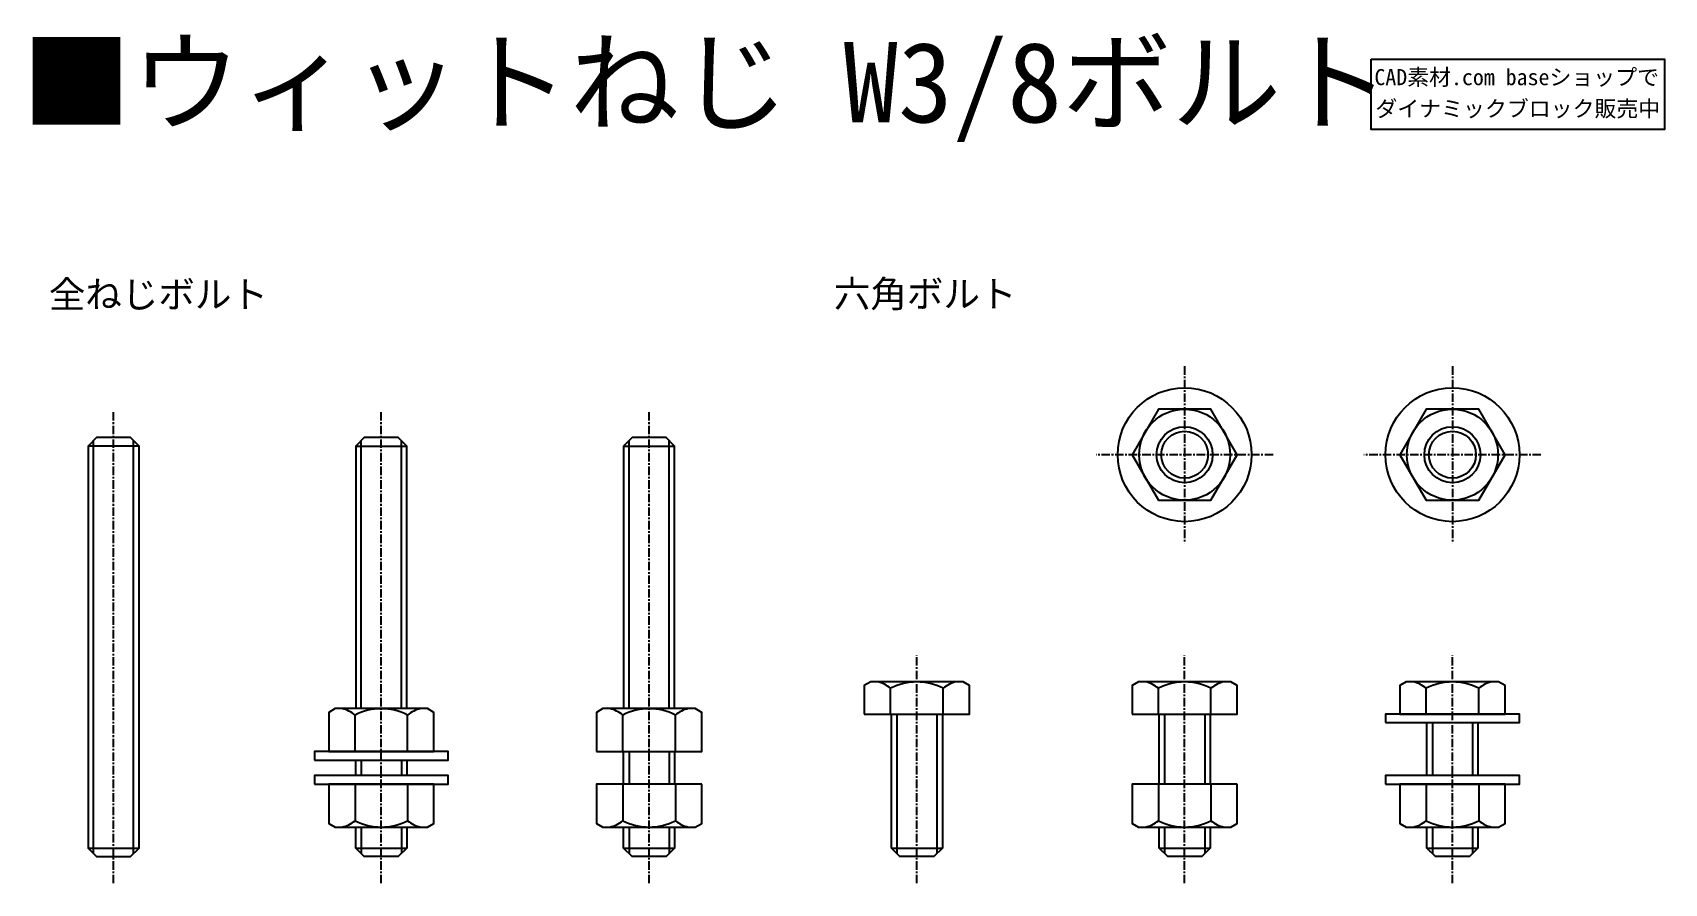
# Model space of a CAD drawing. Header units: millimetres. Extents: x 233 to 3318, y 47 to 2014.
# Drawn here: x 1797.9 to 2102.6, y 1061.8 to 1220.6 of the extents above; entities that cross this region are included whole.
import ezdxf
from ezdxf.enums import TextEntityAlignment as Align

# ---------------------------------------------------------------- set-up
doc = ezdxf.new("R2010")
doc.units = ezdxf.units.MM
doc.linetypes.add('CENTER', pattern=[50.8, 31.75, -6.35, 6.35, -6.35])
doc.styles.add('ＭＳ ゴシック', font='MS Gothic.ttf')

msp = doc.modelspace()

# ---------------------------------------------------------------- linework, layer by layer
for points in [[(2047.82, 1215.63), (2102.58, 1215.63), (2102.58, 1202.49), (2047.82, 1202.49)], [(2008.11, 1133.3), (2017.92, 1133.3), (2022.83, 1141.8), (2017.92, 1150.3), (2008.11, 1150.3), (2003.2, 1141.8)], [(2058.11, 1133.3), (2067.92, 1133.3), (2072.83, 1141.8), (2067.92, 1150.3), (2058.11, 1150.3), (2053.2, 1141.8)], [(1953.2, 1093.4), (1972.83, 1093.4), (1972.83, 1098.7), (1971.63, 1099.4), (1954.4, 1099.4), (1953.2, 1098.7)], [(2003.2, 1093.4), (2022.83, 1093.4), (2022.83, 1098.7), (2021.63, 1099.4), (2004.4, 1099.4), (2003.2, 1098.7)], [(2053.2, 1093.4), (2072.83, 1093.4), (2072.83, 1098.7), (2071.63, 1099.4), (2054.4, 1099.4), (2053.2, 1098.7)], [(1853.2, 1086.4), (1872.83, 1086.4), (1872.83, 1093.7), (1871.63, 1094.4), (1854.4, 1094.4), (1853.2, 1093.7)], [(1903.2, 1086.4), (1922.83, 1086.4), (1922.83, 1093.7), (1921.63, 1094.4), (1904.4, 1094.4), (1903.2, 1093.7)], [(2050.51, 1091.8), (2075.51, 1091.8), (2075.51, 1093.4), (2050.51, 1093.4)], [(1850.51, 1084.8), (1875.51, 1084.8), (1875.51, 1086.4), (1850.51, 1086.4)], [(1850.51, 1080.3), (1875.51, 1080.3), (1875.51, 1081.9), (1850.51, 1081.9)], [(2050.51, 1080.3), (2075.51, 1080.3), (2075.51, 1081.9), (2050.51, 1081.9)], [(1872.83, 1080.3), (1853.2, 1080.3), (1853.2, 1072.99), (1854.4, 1072.3), (1871.63, 1072.3), (1872.83, 1072.99)], [(1922.83, 1080.3), (1903.2, 1080.3), (1903.2, 1072.99), (1904.4, 1072.3), (1921.63, 1072.3), (1922.83, 1072.99)], [(2022.83, 1080.3), (2003.2, 1080.3), (2003.2, 1072.99), (2004.4, 1072.3), (2021.63, 1072.3), (2022.83, 1072.99)], [(2072.83, 1080.3), (2053.2, 1080.3), (2053.2, 1072.99), (2054.4, 1072.3), (2071.63, 1072.3), (2072.83, 1072.99)]]:
    msp.add_lwpolyline(points, close=True)
at = {"linetype": 'CENTER', "ltscale": 0.05}
for points in [[(2013.01, 1158.32), (2013.01, 1125.27)], [(2063.01, 1158.32), (2063.01, 1125.27)], [(1813.01, 1061.8), (1813.01, 1150)], [(1863.01, 1061.8), (1863.01, 1150)], [(1913.01, 1061.8), (1913.01, 1150)], [(2029.54, 1141.8), (1996.49, 1141.8)], [(2079.54, 1141.8), (2046.49, 1141.8)], [(1963.01, 1061.8), (1963.01, 1104.4)], [(2013.01, 1061.8), (2013.01, 1104.4)], [(2063.01, 1061.8), (2063.01, 1104.4)]]:
    msp.add_lwpolyline(points, dxfattribs=at)
for points in [[(1817.78, 1143.41), (1808.25, 1143.41), (1808.25, 1068.39), (1809.84, 1066.8), (1816.19, 1066.8), (1817.78, 1068.39), (1817.78, 1143.41), (1816.19, 1145), (1809.84, 1145), (1808.25, 1143.41)], [(1809.27, 1067.37), (1809.27, 1144.42)], [(1816.76, 1067.37), (1816.76, 1144.42)], [(1867.78, 1094.4), (1867.78, 1143.41), (1866.19, 1145), (1859.84, 1145), (1858.25, 1143.41), (1858.25, 1094.4)], [(1858.25, 1143.41), (1867.78, 1143.41)], [(1859.27, 1094.4), (1859.27, 1144.42)], [(1866.76, 1094.4), (1866.76, 1144.42)], [(1917.78, 1094.4), (1917.78, 1143.41), (1916.19, 1145), (1909.84, 1145), (1908.25, 1143.41), (1908.25, 1094.4)], [(1908.25, 1143.41), (1917.78, 1143.41)], [(1909.27, 1094.4), (1909.27, 1144.42)], [(1916.76, 1094.4), (1916.76, 1144.42)], [(1958.11, 1093.4), (1958.11, 1098.2)], [(1967.92, 1093.4), (1967.92, 1098.2)], [(2008.11, 1093.4), (2008.11, 1098.2)], [(2017.92, 1093.4), (2017.92, 1098.2)], [(2058.11, 1093.4), (2058.11, 1098.2)], [(2067.92, 1093.4), (2067.92, 1098.2)], [(1858.11, 1086.4), (1858.11, 1093.2)], [(1867.92, 1086.4), (1867.92, 1093.2)], [(1908.11, 1086.4), (1908.11, 1093.2)], [(1917.92, 1086.4), (1917.92, 1093.2)], [(1967.78, 1093.4), (1967.78, 1068.39), (1966.19, 1066.8), (1959.84, 1066.8), (1958.25, 1068.39), (1958.25, 1093.4)], [(1959.27, 1093.4), (1959.27, 1067.37)], [(1966.76, 1093.4), (1966.76, 1067.37)], [(2008.25, 1080.3), (2008.25, 1093.4)], [(2009.27, 1093.4), (2009.27, 1080.3)], [(2016.76, 1093.4), (2016.76, 1080.3)], [(2017.78, 1093.4), (2017.78, 1080.3)], [(2058.25, 1081.9), (2058.25, 1091.8)], [(2059.27, 1091.8), (2059.27, 1081.9)], [(2066.76, 1091.8), (2066.76, 1081.9)], [(2067.78, 1091.8), (2067.78, 1081.9)], [(1858.25, 1081.9), (1858.25, 1084.8)], [(1859.27, 1084.8), (1859.27, 1081.9)], [(1866.76, 1084.8), (1866.76, 1081.9)], [(1867.78, 1084.8), (1867.78, 1081.9)], [(1908.25, 1080.3), (1908.25, 1086.4)], [(1909.27, 1086.4), (1909.27, 1080.3)], [(1916.76, 1086.4), (1916.76, 1080.3)], [(1917.78, 1086.4), (1917.78, 1080.3)], [(1858.11, 1080.3), (1858.11, 1073.49)], [(1867.92, 1080.3), (1867.92, 1073.49)], [(1908.11, 1080.3), (1908.11, 1073.49)], [(1917.92, 1080.3), (1917.92, 1073.49)], [(2008.11, 1080.3), (2008.11, 1073.49)], [(2017.92, 1080.3), (2017.92, 1073.49)], [(2058.11, 1080.3), (2058.11, 1073.49)], [(2067.92, 1080.3), (2067.92, 1073.49)], [(1867.78, 1072.3), (1867.78, 1068.39), (1866.19, 1066.8), (1859.84, 1066.8), (1858.25, 1068.39), (1858.25, 1072.3)], [(1859.27, 1072.3), (1859.27, 1067.37)], [(1866.76, 1072.3), (1866.76, 1067.37)], [(1917.78, 1072.3), (1917.78, 1068.39), (1916.19, 1066.8), (1909.84, 1066.8), (1908.25, 1068.39), (1908.25, 1072.3)], [(1909.27, 1072.3), (1909.27, 1067.37)], [(1916.76, 1072.3), (1916.76, 1067.37)], [(2017.78, 1072.3), (2017.78, 1068.39), (2016.19, 1066.8), (2009.84, 1066.8), (2008.25, 1068.39), (2008.25, 1072.3)], [(2009.27, 1072.3), (2009.27, 1067.37)], [(2016.76, 1072.3), (2016.76, 1067.37)], [(2067.78, 1072.3), (2067.78, 1068.39), (2066.19, 1066.8), (2059.84, 1066.8), (2058.25, 1068.39), (2058.25, 1072.3)], [(2059.27, 1072.3), (2059.27, 1067.37)], [(2066.76, 1072.3), (2066.76, 1067.37)], [(1808.25, 1068.39), (1817.78, 1068.39)], [(1858.25, 1068.39), (1867.78, 1068.39)], [(1908.25, 1068.39), (1917.78, 1068.39)], [(1958.25, 1068.39), (1967.78, 1068.39)], [(2008.25, 1068.39), (2017.78, 1068.39)], [(2058.25, 1068.39), (2067.78, 1068.39)]]:
    msp.add_lwpolyline(points)
for points in [[(1970.38, 1099.4, 0.12919), (1967.92, 1098.2, 0.242811), (1958.11, 1098.2, 0.12919), (1955.65, 1099.4)], [(2020.38, 1099.4, 0.12919), (2017.92, 1098.2, 0.242811), (2008.11, 1098.2, 0.12919), (2005.65, 1099.4)], [(2070.38, 1099.4, 0.12919), (2067.92, 1098.2, 0.242811), (2058.11, 1098.2, 0.12919), (2055.65, 1099.4)], [(1870.38, 1094.4, 0.12919), (1867.92, 1093.2, 0.242811), (1858.11, 1093.2, 0.12919), (1855.65, 1094.4)], [(1920.38, 1094.4, 0.12919), (1917.92, 1093.2, 0.242811), (1908.11, 1093.2, 0.12919), (1905.65, 1094.4)], [(1855.65, 1072.3, 0.12919), (1858.11, 1073.49, 0.242811), (1867.92, 1073.49, 0.12919), (1870.38, 1072.3)], [(1905.65, 1072.3, 0.12919), (1908.11, 1073.49, 0.242811), (1917.92, 1073.49, 0.12919), (1920.38, 1072.3)], [(2005.65, 1072.3, 0.12919), (2008.11, 1073.49, 0.242811), (2017.92, 1073.49, 0.12919), (2020.38, 1072.3)], [(2055.65, 1072.3, 0.12919), (2058.11, 1073.49, 0.242811), (2067.92, 1073.49, 0.12919), (2070.38, 1072.3)]]:
    msp.add_lwpolyline(points, format="xyb")
for centre, radius in [((2013.01, 1141.8), 12.5), ((2063.01, 1141.8), 12.5), ((2013.01, 1141.8), 8.5), ((2063.01, 1141.8), 8.5), ((2013.01, 1141.8), 5.23), ((2013.01, 1141.8), 4.38), ((2063.01, 1141.8), 5.23), ((2063.01, 1141.8), 4.38)]:
    msp.add_circle(centre, radius)

# ---------------------------------------------------------------- texts
at = {"style": 'ＭＳ ゴシック'}
for s, height, p in [('CAD素材.com baseショップで', 3, (2075.01, 1212.33)), ('ダイナミックブロック販売中', 3, (2075.21, 1206.47)), ('全ねじボルト', 5, (1821.39, 1171.9)), ('六角ボルト', 5, (1964.56, 1171.9))]:
    msp.add_text(s, height=height, dxfattribs=at).set_placement(p, align=Align.MIDDLE)
at = {"insert": (1795.87, 1218.82), "char_height": 15, "attachment_point": 1, "style": 'ＭＳ ゴシック'}
msp.add_mtext('■ウィットねじ W3/8ボルト', dxfattribs=at)

doc.saveas('drawing.dxf')
